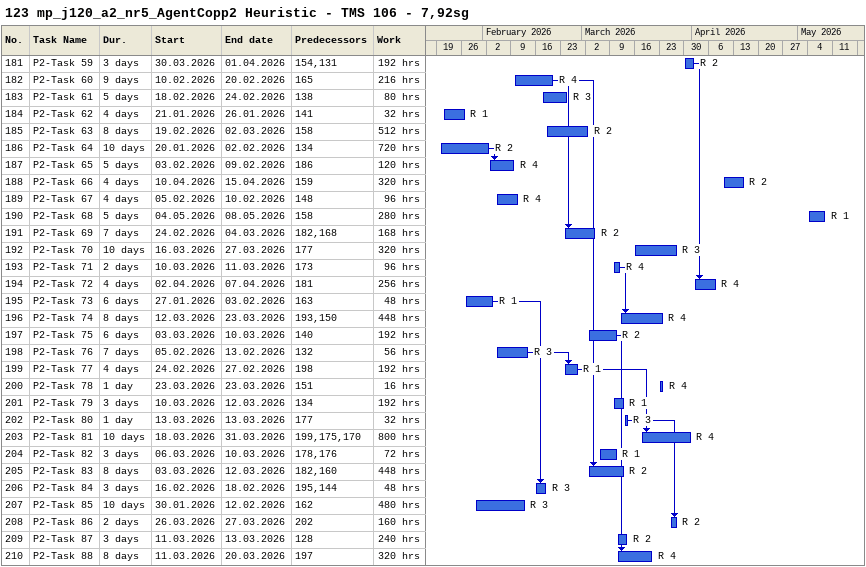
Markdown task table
123 mp_j120_a2_nr5_AgentCopp2 Heuristic - TMS 106 - 7,92sg

| ID | Task | Duration | Start | Finish | Predecessors | Resources | Work (h) |
|---|---|---|---|---|---|---|---|
| 181 | P2-Task 59 | 3d | 2026-03-30 | 2026-04-01 | 154, 131 | R 2 | 192 |
| 182 | P2-Task 60 | 9d | 2026-02-10 | 2026-02-20 | 165 | R 4 | 216 |
| 183 | P2-Task 61 | 5d | 2026-02-18 | 2026-02-24 | 138 | R 3 | 80 |
| 184 | P2-Task 62 | 4d | 2026-01-21 | 2026-01-26 | 141 | R 1 | 32 |
| 185 | P2-Task 63 | 8d | 2026-02-19 | 2026-03-02 | 158 | R 2 | 512 |
| 186 | P2-Task 64 | 10d | 2026-01-20 | 2026-02-02 | 134 | R 2 | 720 |
| 187 | P2-Task 65 | 5d | 2026-02-03 | 2026-02-09 | 186 | R 4 | 120 |
| 188 | P2-Task 66 | 4d | 2026-04-10 | 2026-04-15 | 159 | R 2 | 320 |
| 189 | P2-Task 67 | 4d | 2026-02-05 | 2026-02-10 | 148 | R 4 | 96 |
| 190 | P2-Task 68 | 5d | 2026-05-04 | 2026-05-08 | 158 | R 1 | 280 |
| 191 | P2-Task 69 | 7d | 2026-02-24 | 2026-03-04 | 182, 168 | R 2 | 168 |
| 192 | P2-Task 70 | 10d | 2026-03-16 | 2026-03-27 | 177 | R 3 | 320 |
| 193 | P2-Task 71 | 2d | 2026-03-10 | 2026-03-11 | 173 | R 4 | 96 |
| 194 | P2-Task 72 | 4d | 2026-04-02 | 2026-04-07 | 181 | R 4 | 256 |
| 195 | P2-Task 73 | 6d | 2026-01-27 | 2026-02-03 | 163 | R 1 | 48 |
| 196 | P2-Task 74 | 8d | 2026-03-12 | 2026-03-23 | 193, 150 | R 4 | 448 |
| 197 | P2-Task 75 | 6d | 2026-03-03 | 2026-03-10 | 140 | R 2 | 192 |
| 198 | P2-Task 76 | 7d | 2026-02-05 | 2026-02-13 | 132 | R 3 | 56 |
| 199 | P2-Task 77 | 4d | 2026-02-24 | 2026-02-27 | 198 | R 1 | 192 |
| 200 | P2-Task 78 | 1d | 2026-03-23 | 2026-03-23 | 151 | R 4 | 16 |
| 201 | P2-Task 79 | 3d | 2026-03-10 | 2026-03-12 | 134 | R 1 | 192 |
| 202 | P2-Task 80 | 1d | 2026-03-13 | 2026-03-13 | 177 | R 3 | 32 |
| 203 | P2-Task 81 | 10d | 2026-03-18 | 2026-03-31 | 199, 175, 170 | R 4 | 800 |
| 204 | P2-Task 82 | 3d | 2026-03-06 | 2026-03-10 | 178, 176 | R 1 | 72 |
| 205 | P2-Task 83 | 8d | 2026-03-03 | 2026-03-12 | 182, 160 | R 2 | 448 |
| 206 | P2-Task 84 | 3d | 2026-02-16 | 2026-02-18 | 195, 144 | R 3 | 48 |
| 207 | P2-Task 85 | 10d | 2026-01-30 | 2026-02-12 | 162 | R 3 | 480 |
| 208 | P2-Task 86 | 2d | 2026-03-26 | 2026-03-27 | 202 | R 2 | 160 |
| 209 | P2-Task 87 | 3d | 2026-03-11 | 2026-03-13 | 128 | R 2 | 240 |
| 210 | P2-Task 88 | 8d | 2026-03-11 | 2026-03-20 | 197 | R 4 | 320 |
